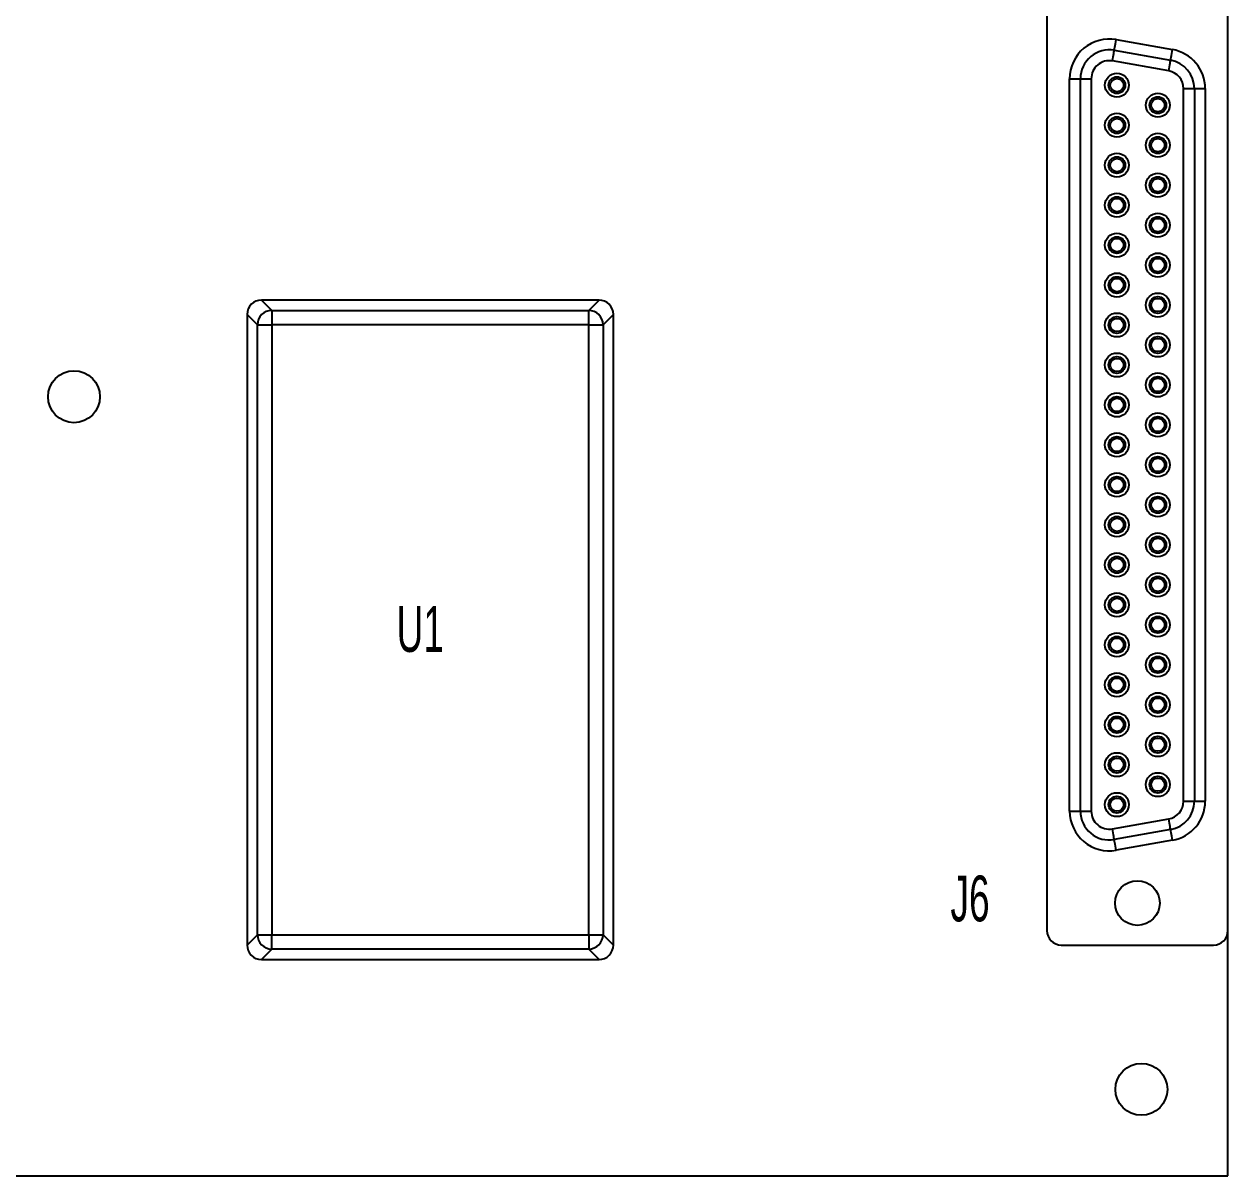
# Model space of a CAD drawing. Header units: millimetres. Extents: x 114 to 280, y 84 to 210.
# Drawn here: x 196.5 to 280, y 84.1 to 164 of the extents above; entities that cross this region are included whole.
import ezdxf

# ---------------------------------------------------------------- set-up
doc = ezdxf.new("R2010")
doc.units = ezdxf.units.MM
doc.styles.add('SLDTEXTSTYLE0', font='TXT', dxfattribs={"width": 0.605})

msp = doc.modelspace()

# ---------------------------------------------------------------- linework, layer by layer
at = {"color": 7, "linetype": 'Continuous', "lineweight": 25}
for p, q in [((267.43, 168.47), (267.43, 101.15)), ((279.98, 101.15), (279.98, 168.47)), ((272.232, 162.898), (276.132, 162.21)), ((272.102, 162.16), (276.002, 161.472)), ((275.872, 160.733), (271.972, 161.421)), ((269.005, 160.19), (269.755, 160.19)), ((269.005, 109.43), (269.005, 160.19)), ((269.755, 109.43), (269.755, 160.19)), ((269.755, 160.19), (270.505, 160.19)), ((270.505, 160.19), (270.505, 109.43)), ((276.905, 110.118), (276.905, 159.502)), ((276.905, 159.502), (277.655, 159.502)), ((277.655, 159.502), (277.655, 110.118)), ((277.655, 159.502), (278.405, 159.502)), ((278.405, 159.502), (278.405, 110.118)), ((212.979, 144.85), (213.696, 144.133)), ((236.38, 144.85), (212.979, 144.85)), ((235.663, 144.133), (236.38, 144.85)), ((212.697, 143.133), (211.98, 143.851)), ((211.98, 143.851), (211.98, 100.149)), ((213.696, 144.133), (213.696, 143.133)), ((213.696, 144.133), (235.663, 144.133)), ((235.663, 143.133), (235.663, 144.133)), ((237.38, 143.851), (236.663, 143.133)), ((237.38, 100.149), (237.38, 143.851)), ((212.697, 143.133), (213.696, 143.133)), ((212.697, 100.866), (212.697, 143.133)), ((235.663, 143.133), (213.696, 143.133)), ((213.696, 143.133), (213.696, 100.866)), ((235.663, 143.133), (236.663, 143.133)), ((235.663, 100.866), (235.663, 143.133)), ((236.663, 143.133), (236.663, 100.866)), ((269.005, 109.43), (269.755, 109.43)), ((269.755, 109.43), (270.505, 109.43)), ((276.905, 110.118), (277.655, 110.118)), ((277.655, 110.118), (278.405, 110.118)), ((271.972, 108.199), (275.872, 108.887)), ((276.002, 108.148), (272.102, 107.46)), ((276.132, 107.409), (272.232, 106.722)), ((279.98, 84.15), (279.98, 101.15)), ((211.98, 100.149), (212.697, 100.866)), ((212.697, 100.866), (213.696, 100.866)), ((213.696, 99.867), (213.696, 100.866)), ((213.696, 100.866), (235.663, 100.866)), ((235.663, 100.866), (236.663, 100.866)), ((235.663, 100.866), (235.663, 99.867)), ((236.663, 100.866), (237.38, 100.149)), ((213.696, 99.867), (212.979, 99.15)), ((235.663, 99.867), (213.696, 99.867)), ((236.38, 99.15), (235.663, 99.867)), ((268.43, 100.15), (278.98, 100.15)), ((212.979, 99.15), (236.38, 99.15)), ((153.36, 84.15), (279.98, 84.15))]:
    msp.add_line(p, q, dxfattribs=at)
at = {"color": 7, "linetype": 'Continuous', "lineweight": 25, "flags": 128}
for points in [[(272.102, 162.16), (272.104, 162.174), (272.112, 162.216), (272.124, 162.284), (272.14, 162.376), (272.16, 162.488), (272.182, 162.615), (272.207, 162.754), (272.232, 162.898)], [(271.972, 161.421), (271.997, 161.565), (272.022, 161.704), (272.044, 161.831), (272.064, 161.943), (272.08, 162.035), (272.092, 162.103), (272.099, 162.145), (272.102, 162.16)], [(276.002, 161.472), (276.004, 161.486), (276.012, 161.528), (276.024, 161.596), (276.04, 161.688), (276.06, 161.8), (276.082, 161.928), (276.107, 162.066), (276.132, 162.21)], [(275.872, 160.733), (275.897, 160.877), (275.922, 161.016), (275.944, 161.144), (275.964, 161.256), (275.98, 161.347), (275.992, 161.416), (275.999, 161.458), (276.002, 161.472)], [(276.002, 108.148), (275.999, 108.162), (275.992, 108.204), (275.98, 108.272), (275.964, 108.364), (275.944, 108.476), (275.922, 108.604), (275.897, 108.742), (275.872, 108.887)], [(272.102, 107.46), (272.099, 107.474), (272.092, 107.517), (272.08, 107.585), (272.064, 107.677), (272.044, 107.789), (272.022, 107.916), (271.997, 108.055), (271.972, 108.199)], [(276.132, 107.409), (276.107, 107.553), (276.082, 107.692), (276.06, 107.82), (276.04, 107.932), (276.024, 108.023), (276.012, 108.092), (276.004, 108.134), (276.002, 108.148)], [(272.232, 106.722), (272.207, 106.866), (272.182, 107.004), (272.16, 107.132), (272.14, 107.244), (272.124, 107.336), (272.112, 107.404), (272.104, 107.446), (272.102, 107.46)]]:
    msp.add_lwpolyline(points, dxfattribs=at)
at = {"color": 7, "linetype": 'Continuous', "lineweight": 25}
for centre, radius in [((272.285, 159.74), 0.83), ((272.285, 159.74), 0.58), ((272.285, 159.74), 0.46), ((275.125, 158.355), 0.83), ((275.125, 158.355), 0.58), ((275.125, 158.355), 0.46), ((272.285, 156.97), 0.83), ((272.285, 156.97), 0.58), ((272.285, 156.97), 0.46), ((275.125, 155.585), 0.83), ((275.125, 155.585), 0.58), ((275.125, 155.585), 0.46), ((272.285, 154.2), 0.83), ((272.285, 154.2), 0.58), ((272.285, 154.2), 0.46), ((275.125, 152.815), 0.83), ((275.125, 152.815), 0.58), ((275.125, 152.815), 0.46), ((272.285, 151.43), 0.83), ((272.285, 151.43), 0.58), ((272.285, 151.43), 0.46), ((275.125, 150.045), 0.83), ((275.125, 150.045), 0.58), ((275.125, 150.045), 0.46), ((272.285, 148.66), 0.83), ((272.285, 148.66), 0.58), ((272.285, 148.66), 0.46), ((275.125, 147.275), 0.83), ((275.125, 147.275), 0.58), ((275.125, 147.275), 0.46), ((272.285, 145.89), 0.83), ((272.285, 145.89), 0.58), ((272.285, 145.89), 0.46), ((275.125, 144.505), 0.83), ((275.125, 144.505), 0.58), ((275.125, 144.505), 0.46), ((272.285, 143.12), 0.83), ((272.285, 143.12), 0.58), ((272.285, 143.12), 0.46), ((275.125, 141.735), 0.83), ((275.125, 141.735), 0.58), ((275.125, 141.735), 0.46), ((272.285, 140.35), 0.83), ((272.285, 140.35), 0.58), ((272.285, 140.35), 0.46), ((199.98, 138.15), 1.8), ((275.125, 138.965), 0.83), ((275.125, 138.965), 0.58), ((275.125, 138.965), 0.46), ((272.285, 137.58), 0.83), ((272.285, 137.58), 0.58), ((272.285, 137.58), 0.46), ((275.125, 136.195), 0.83), ((275.125, 136.195), 0.58), ((275.125, 136.195), 0.46), ((272.285, 134.81), 0.83), ((272.285, 134.81), 0.58), ((272.285, 134.81), 0.46), ((275.125, 133.425), 0.83), ((275.125, 133.425), 0.58), ((275.125, 133.425), 0.46), ((272.285, 132.04), 0.83), ((272.285, 132.04), 0.58), ((272.285, 132.04), 0.46), ((275.125, 130.655), 0.83), ((275.125, 130.655), 0.58), ((275.125, 130.655), 0.46), ((272.285, 129.27), 0.83), ((272.285, 129.27), 0.58), ((272.285, 129.27), 0.46), ((275.125, 127.885), 0.83), ((275.125, 127.885), 0.58), ((275.125, 127.885), 0.46), ((272.285, 126.5), 0.83), ((272.285, 126.5), 0.58), ((272.285, 126.5), 0.46), ((275.125, 125.115), 0.83), ((275.125, 125.115), 0.58), ((275.125, 125.115), 0.46), ((272.285, 123.73), 0.83), ((272.285, 123.73), 0.58), ((272.285, 123.73), 0.46), ((275.125, 122.345), 0.83), ((275.125, 122.345), 0.58), ((275.125, 122.345), 0.46), ((272.285, 120.96), 0.83), ((272.285, 120.96), 0.58), ((272.285, 120.96), 0.46), ((275.125, 119.575), 0.83), ((275.125, 119.575), 0.58), ((275.125, 119.575), 0.46), ((272.285, 118.19), 0.83), ((272.285, 118.19), 0.58), ((272.285, 118.19), 0.46), ((275.125, 116.805), 0.83), ((275.125, 116.805), 0.58), ((275.125, 116.805), 0.46), ((272.285, 115.42), 0.83), ((272.285, 115.42), 0.58), ((272.285, 115.42), 0.46), ((275.125, 114.035), 0.83), ((275.125, 114.035), 0.58), ((275.125, 114.035), 0.46), ((272.285, 112.65), 0.83), ((272.285, 112.65), 0.58), ((272.285, 112.65), 0.46), ((275.125, 111.265), 0.83), ((275.125, 111.265), 0.58), ((275.125, 111.265), 0.46), ((272.285, 109.88), 0.83), ((272.285, 109.88), 0.58), ((272.285, 109.88), 0.46), ((273.705, 103.06), 1.55), ((273.98, 90.15), 1.8)]:
    msp.add_circle(centre, radius, dxfattribs=at)
for centre, radius, start, end in [((271.755, 160.19), 2.75, 80, 180), ((271.755, 160.19), 2, 80, 180), ((275.655, 159.502), 2.75, 0, 80), ((271.755, 160.19), 1.25, 80, 180), ((275.655, 159.502), 2, 0, 80), ((275.655, 159.502), 1.25, 0, 80), ((213.698, 143.132), 1.001, 90.08171, 179.91827), ((235.662, 143.132), 1.001, 0.08148, 89.91832), ((271.755, 109.43), 2.75, 180, 280), ((271.755, 109.43), 2, 180, 280), ((271.755, 109.43), 1.25, 180, 280), ((275.655, 110.118), 1.25, 280, 0), ((275.655, 110.118), 2, 280, 0), ((275.655, 110.118), 2.75, 280, 0), ((268.43, 101.15), 1, 180, 270), ((278.98, 101.15), 1, 270, 0), ((213.698, 100.868), 1.001, 180.08184, 269.91816), ((235.662, 100.868), 1.001, 270.08181, 359.91841)]:
    msp.add_arc(centre, radius, start, end, dxfattribs=at)
for centre, major_axis in [((212.98, 143.849), (-0.708, 0.708)), ((236.379, 143.849), (0.708, 0.708)), ((212.98, 100.151), (-0.708, -0.708)), ((236.379, 100.151), (0.708, -0.708))]:
    msp.add_ellipse(centre, major_axis=major_axis, ratio=0.998783, start_param=5.498396, end_param=7.067974, dxfattribs=at)

# ---------------------------------------------------------------- texts
at = {"color": 7, "linetype": 'Continuous', "lineweight": 0, "char_height": 3.175, "attachment_point": 1, "style": 'SLDTEXTSTYLE0'}
for s, insert in [('U1', (222.345, 123.642)), ('J6', (260.745, 104.966))]:
    msp.add_mtext(s, dxfattribs=dict(at, insert=insert))

doc.saveas('drawing.dxf')
